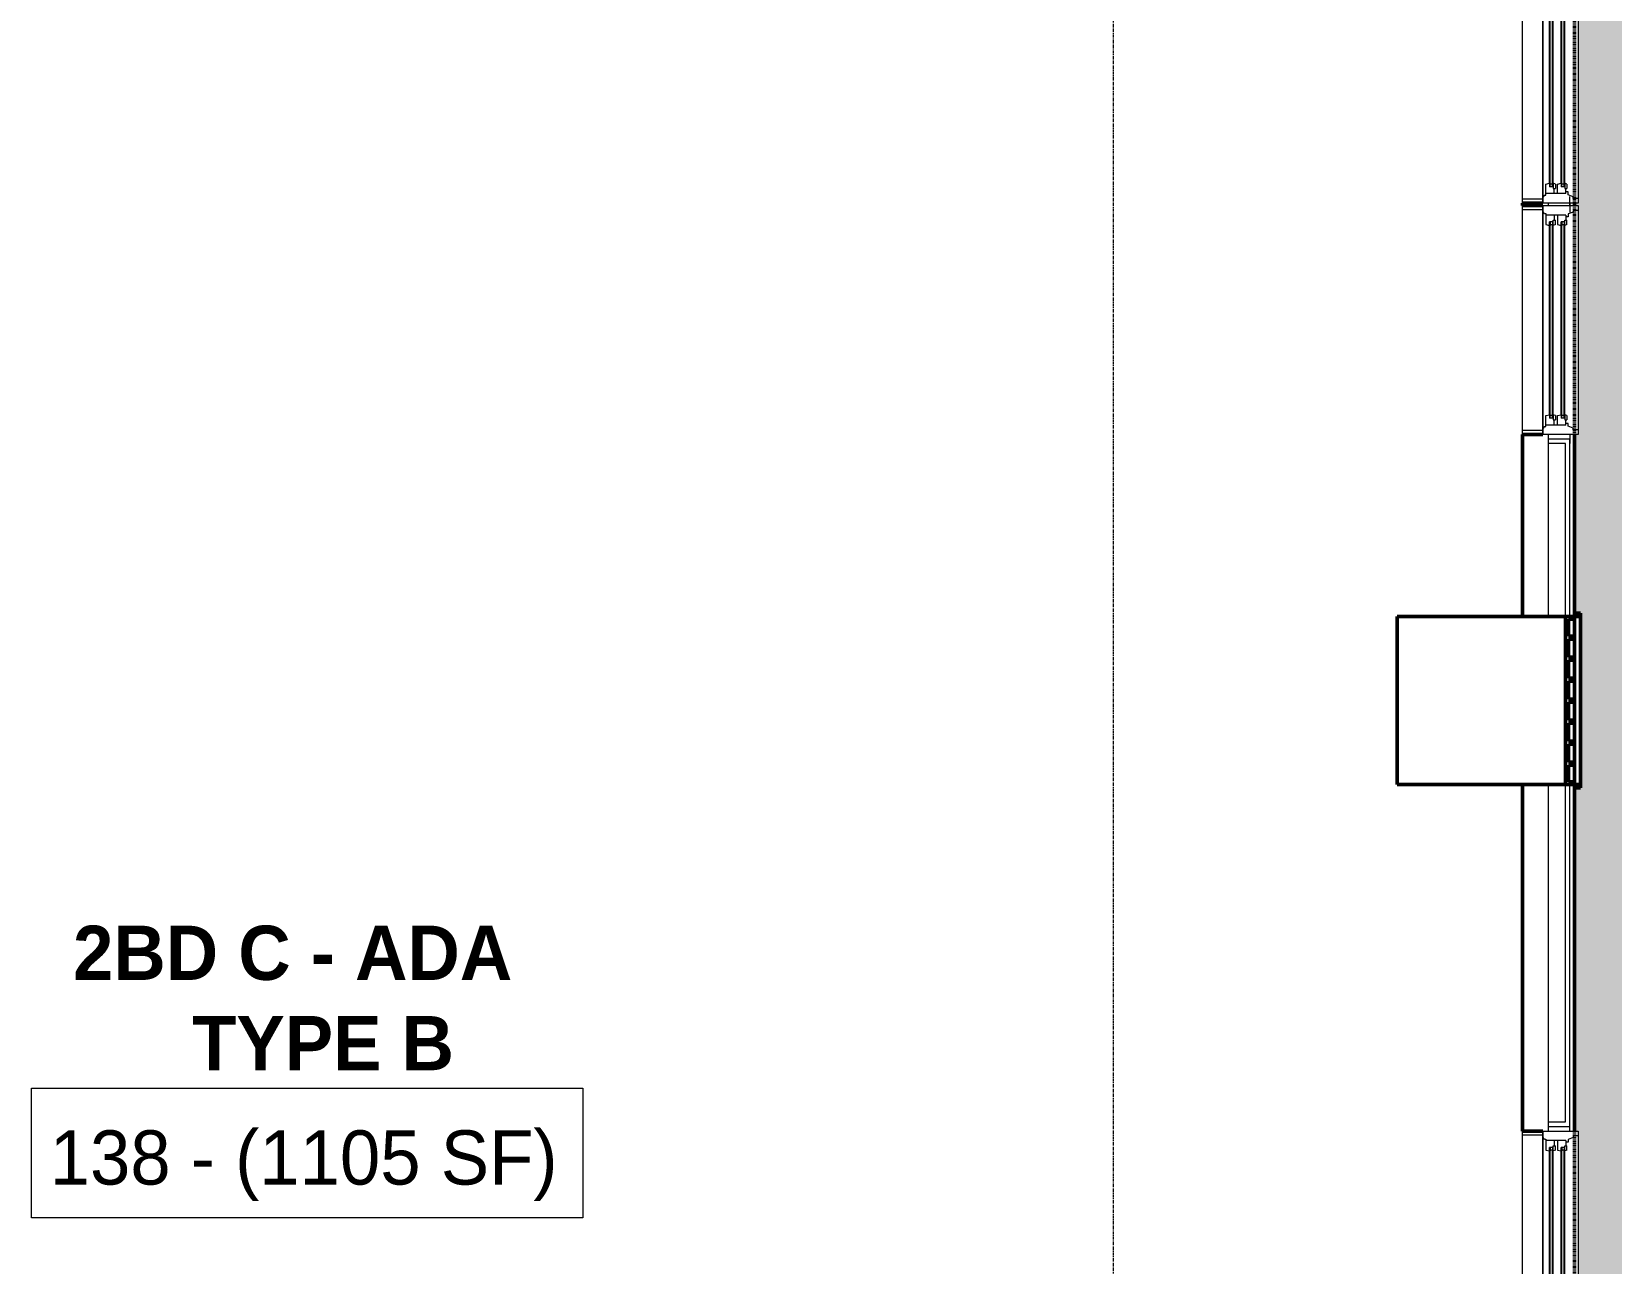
# Model space of a CAD drawing. Header units: inches. Extents: x -4235 to -464, y 9706 to 12463.
# Drawn here: x -2352.8 to -2090.7, y 10182.2 to 10386.7 of the extents above; entities that cross this region are included whole.
import ezdxf

# ---------------------------------------------------------------- set-up
doc = ezdxf.new("R2010")
doc.units = ezdxf.units.IN
doc.header["$MEASUREMENT"] = 0
doc.linetypes.add('Dash 1_16_', pattern=[0.125, 0.0625, -0.0625])
doc.linetypes.add('Grid Line 1_2_', pattern=[0.875, 0.5, -0.125, 0.125, -0.125])
for name, color, linetype, lineweight in [('A-AREA-IDEN', 2, 'Continuous', 9), ('A-FLOR-PATT-2', 9, 'Continuous', 9), ('A-GENM', 5, 'Continuous', 9), ('A-GENM-3', 5, 'Continuous', 50), ('A-GLAZ-1', 151, 'Continuous', 9), ('A-GLAZ-2', 151, 'Continuous', 20), ('A-WALL-5', 113, 'Continuous', 50), ('A-WALL-6', 113, 'Continuous', 9), ('C-PROP-LINE-1', 91, 'Dash 1_16_', 50), ('S-GRID-1', 1, 'Grid Line 1_2_', 9)]:
    doc.layers.add(name, color=color, linetype=linetype, lineweight=lineweight)
doc.styles.add('Century Gothic', font='ufonts.com_century-gothic.ttf', dxfattribs={"height": 9})
doc.styles.add('Century Gothic_B', font='GOTHICB.TTF', dxfattribs={"height": 9})

# ---------------------------------------------------------------- blocks, each defined once
blk = doc.blocks.new('Window-Double_Hung-Andersen-400_Series-Tilt_Wash - DOUBLE HUNG - COTTAGE - 1ST FLOOR-2889437-BACKGROUND - 1ST FLOOR')
at = {"layer": 'A-GLAZ-1'}
for p, q in [((-18.95, 4.31), (18.95, 4.31)), ((-18.95, 0.94), (-18.95, 4.31)), ((-18.32, 0.94), (-18.32, 4.31)), ((18.32, 0.94), (18.32, 4.31)), ((18.95, 4.31), (18.95, 0.94)), ((18.95, 0.94), (-18.95, 0.94)), ((-16.29, -0.31), (-15.7, -0.31)), ((-16.29, -0.69), (-15.7, -0.69)), ((-16.29, -2.25), (-15.7, -2.25)), ((-15.82, -0.69), (-15.82, -0.31)), ((-15.82, -2.63), (-15.82, -2.25)), ((-15.7, -0.19), (15.7, -0.19)), ((-15.7, -0.31), (15.7, -0.31)), ((-15.7, -0.69), (15.7, -0.69)), ((-15.7, -0.81), (15.7, -0.81)), ((-15.7, -2.13), (15.7, -2.13)), ((-15.7, -2.25), (15.7, -2.25)), ((16.29, -0.31), (15.7, -0.31)), ((16.29, -0.69), (15.7, -0.69)), ((16.29, -2.25), (15.7, -2.25)), ((15.82, -0.69), (15.82, -0.31)), ((15.82, -2.63), (15.82, -2.25)), ((-16.29, -2.63), (-15.7, -2.63)), ((-15.7, -2.63), (15.7, -2.63)), ((-15.7, -2.75), (15.7, -2.75)), ((16.29, -2.63), (15.7, -2.63))]:
    blk.add_line(p, q, dxfattribs=at)
at = {"layer": 'A-GLAZ-2'}
for p, q in [((-19.01, 0.94), (19.01, 0.94)), ((-19.01, -4.94), (-19.01, 0.94)), ((-17.67, 0.66), (-18, 0.94)), ((-17.67, 0.66), (-17.67, 0.44)), ((-17.67, 0.44), (-15.86, 0.44)), ((-17.42, -2.87), (-17.42, 0.44)), ((-15.86, 0.44), (-15.7, -0.19)), ((15.86, 0.44), (15.7, -0.19)), ((17.67, 0.44), (15.86, 0.44)), ((17.42, -2.87), (17.42, 0.44)), ((17.67, 0.66), (18, 0.94)), ((17.67, 0.66), (17.67, 0.44)), ((19.01, 0.94), (19.01, -4.94)), ((-17.42, -0.94), (-16.57, -0.94)), ((-17.42, -1.5), (-15.86, -1.5)), ((-16.57, -0.81), (-16.57, -1.16)), ((-15.7, -0.81), (-16.57, -0.81)), ((-15.86, -1.16), (-16.57, -1.16)), ((-16.29, -0.81), (-16.29, -0.19)), ((-15.7, -0.19), (-16.29, -0.19)), ((-16.29, -2.75), (-16.29, -2.13)), ((-15.7, -2.13), (-16.29, -2.13)), ((-15.86, -1.16), (-15.7, -0.81)), ((-15.86, -1.5), (-15.7, -2.13)), ((15.7, -0.19), (16.29, -0.19)), ((15.86, -1.16), (15.7, -0.81)), ((15.7, -0.81), (16.57, -0.81)), ((15.86, -1.5), (15.7, -2.13)), ((15.7, -2.13), (16.29, -2.13)), ((15.86, -1.16), (16.57, -1.16)), ((17.42, -1.5), (15.86, -1.5)), ((16.29, -0.81), (16.29, -0.19)), ((16.29, -2.75), (16.29, -2.13)), ((16.57, -0.81), (16.57, -1.16)), ((17.42, -0.94), (16.57, -0.94)), ((-19.01, -3.56), (-20.51, -3.56)), ((19.01, -4.94), (-19.01, -4.94)), ((-18.2, -4.13), (-17.92, -4.13)), ((-18.2, -4.94), (-18.2, -4.13)), ((-17.92, -4.13), (-17.61, -3.31)), ((-17.61, -3.31), (-17.14, -3.31)), ((-17.42, -2.87), (-16.57, -2.87)), ((-17.14, -3.31), (-17.14, -2.87)), ((-16.57, -2.75), (-16.57, -3.09)), ((-15.7, -2.75), (-16.57, -2.75)), ((-15.86, -3.09), (-16.57, -3.09)), ((-15.86, -3.09), (-15.7, -2.75)), ((15.86, -3.09), (15.7, -2.75)), ((15.7, -2.75), (16.57, -2.75)), ((15.86, -3.09), (16.57, -3.09)), ((16.57, -2.75), (16.57, -3.09)), ((17.42, -2.87), (16.57, -2.87)), ((17.14, -3.31), (17.14, -2.87)), ((17.61, -3.31), (17.14, -3.31)), ((17.92, -4.13), (17.61, -3.31)), ((18.2, -4.13), (17.92, -4.13)), ((18.2, -4.94), (18.2, -4.13)), ((19.01, -3.56), (20.51, -3.56))]:
    blk.add_line(p, q, dxfattribs=at)
blk = doc.blocks.new('V-Series_EWC4_SPVU_RFA_2015 - 1ST FLOOR-2484708-BACKGROUND - 1ST FLOOR')
at = {"layer": 'A-GENM-3'}
for p, q in [((-3131.77, 12090.69), (-3132.33, 12090.69)), ((-3132.33, 12090.69), (-3132.33, 12089.69)), ((-3132.33, 12089.69), (-3131.77, 12089.69)), ((-3103.89, 12090.69), (-3131.77, 12090.69)), ((-3131.77, 12090.69), (-3131.77, 12089.69)), ((-3131.77, 12089.69), (-3131.77, 12090.69)), ((-3131.77, 12089.69), (-3103.89, 12089.69)), ((-3131.77, 12089.69), (-3131.77, 12060.25)), ((-3131.33, 12089.69), (-3131.77, 12089.69)), ((-3131.33, 12088.69), (-3131.33, 12089.69)), ((-3128.53, 12088.69), (-3131.33, 12088.69)), ((-3128.03, 12089.69), (-3128.53, 12089.69)), ((-3128.53, 12089.69), (-3128.53, 12088.69)), ((-3128.03, 12088.69), (-3128.03, 12089.69)), ((-3125.05, 12088.69), (-3128.03, 12088.69)), ((-3124.55, 12089.69), (-3125.05, 12089.69)), ((-3125.05, 12089.69), (-3125.05, 12088.69)), ((-3124.55, 12088.69), (-3124.55, 12089.69)), ((-3121.57, 12088.69), (-3124.55, 12088.69)), ((-3121.07, 12089.69), (-3121.57, 12089.69)), ((-3121.57, 12089.69), (-3121.57, 12088.69)), ((-3121.07, 12088.69), (-3121.07, 12089.69)), ((-3118.08, 12088.69), (-3121.07, 12088.69)), ((-3117.58, 12089.69), (-3118.08, 12089.69)), ((-3118.08, 12089.69), (-3118.08, 12088.69)), ((-3117.58, 12088.69), (-3117.58, 12089.69)), ((-3114.6, 12088.69), (-3117.58, 12088.69)), ((-3114.1, 12089.69), (-3114.6, 12089.69)), ((-3114.6, 12089.69), (-3114.6, 12088.69)), ((-3114.1, 12088.69), (-3114.1, 12089.69)), ((-3111.11, 12088.69), (-3114.1, 12088.69)), ((-3110.61, 12089.69), (-3111.11, 12089.69)), ((-3111.11, 12089.69), (-3111.11, 12088.69)), ((-3110.61, 12088.69), (-3110.61, 12089.69)), ((-3107.63, 12088.69), (-3110.61, 12088.69)), ((-3107.13, 12089.69), (-3107.63, 12089.69)), ((-3107.63, 12089.69), (-3107.63, 12088.69)), ((-3107.13, 12088.69), (-3107.13, 12089.69)), ((-3104.33, 12088.69), (-3107.13, 12088.69)), ((-3103.89, 12089.69), (-3104.33, 12089.69)), ((-3104.33, 12089.69), (-3104.33, 12088.69)), ((-3103.89, 12089.69), (-3103.89, 12090.69)), ((-3103.33, 12090.69), (-3103.89, 12090.69)), ((-3103.89, 12090.69), (-3103.89, 12089.69)), ((-3103.89, 12089.69), (-3103.33, 12089.69)), ((-3103.89, 12060.25), (-3103.89, 12089.69)), ((-3103.33, 12089.69), (-3103.33, 12090.69)), ((-3131.77, 12060.25), (-3103.89, 12060.25))]:
    blk.add_line(p, q, dxfattribs=at)
blk = doc.blocks.new('Family - ___-2835903-BACKGROUND - 1ST FLOOR')
at = {"layer": 'C-PROP-LINE-1'}
blk.add_line((-2096.82, 10009.09), (-2096.82, 10822.49), dxfattribs=at)

msp = doc.modelspace()

# ---------------------------------------------------------------- hatches: boundary and pattern name
at = {"layer": 'A-FLOR-PATT-2'}
h = msp.add_hatch(dxfattribs=at)
h.set_pattern_fill('FP_2', color=256, style=0, pattern_type=2)
h.set_pattern_definition([(0, (0, 0), (15.36, 3.84), [1.267, -10.253, 1.267, -10.253, -61.44]), (0, (0, 0), (15.36, 3.84), [-23.04, 1.267, -21.773, 1.267, -10.253, -26.88]), (0, (0, 0), (15.36, 3.84), [-57.6, 1.267, -6.413, 1.267, -17.933]), (120, (5.76, 1.92), (-11.0055376, 11.3821502), [1.267, -10.253, 1.267, -10.253, -61.44]), (120, (5.76, 1.92), (-11.0055376, 11.3821502), [-23.04, 1.267, -21.773, 1.267, -10.253, -26.88]), (120, (5.76, 1.92), (-11.0055376, 11.3821502), [-57.6, 1.267, -6.413, 1.267, -17.933]), (240, (7.68, 9.6), (-4.3544624, -15.2221502), [1.267, -10.253, 1.267, -10.253, -61.44]), (240, (7.68, 9.6), (-4.3544624, -15.2221502), [-23.04, 1.267, -21.773, 1.267, -10.253, -26.88]), (240, (7.68, 9.6), (-4.3544624, -15.2221502), [-57.6, 1.267, -6.413, 1.267, -17.933])])
h.paths.add_polyline_path([(-1941.32, 10011.59), (-1941.32, 10819.99), (-2096.82, 10819.99), (-2096.82, 10780.21), (-2096.2, 10780.21), (-2096.2, 10742.19), (-2096.82, 10742.19), (-2096.82, 10703.41), (-2096.2, 10703.41), (-2096.2, 10665.39), (-2096.82, 10665.39), (-2096.82, 10665.01), (-2096.2, 10665.01), (-2096.2, 10626.99), (-2096.82, 10626.99), (-2096.82, 10571.43), (-2095.82, 10571.43), (-2095.82, 10542.43), (-2096.82, 10542.43), (-2096.82, 10511.41), (-2096.2, 10511.41), (-2096.2, 10473.39), (-2096.82, 10473.39), (-2096.82, 10396.21), (-2096.2, 10396.21), (-2096.2, 10358.19), (-2096.82, 10358.19), (-2096.82, 10357.81), (-2096.2, 10357.81), (-2096.2, 10319.79), (-2096.82, 10319.79), (-2096.82, 10290.15), (-2095.82, 10290.15), (-2095.82, 10261.15), (-2096.82, 10261.15), (-2096.82, 10204.21), (-2096.2, 10204.21), (-2096.2, 10166.19), (-2096.82, 10166.19), (-2096.82, 10165.81), (-2096.2, 10165.81), (-2096.2, 10127.79), (-2096.82, 10127.79), (-2096.82, 10127.41), (-2096.2, 10127.41), (-2096.2, 10089.39), (-2096.82, 10089.39), (-2096.82, 10011.59), (-1958.62, 10011.59)], flags=0)

# ---------------------------------------------------------------- linework, layer by layer
at = {"layer": 'A-AREA-IDEN', "flags": 128}
msp.add_lwpolyline([(-2352.85, 10211.32), (-2261.36, 10211.32), (-2261.36, 10189.82), (-2352.85, 10189.82)], close=True, dxfattribs=at)
at = {"layer": 'A-WALL-5'}
for p, q in [((-2102.07, 10358.19), (-2105.45, 10358.19)), ((-2105.45, 10358.19), (-2105.45, 10357.81)), ((-2105.45, 10357.81), (-2102.07, 10357.81)), ((-2096.82, 10357.81), (-2096.82, 10358.19)), ((-2102.07, 10319.79), (-2105.45, 10319.79)), ((-2105.45, 10319.79), (-2105.45, 10289.59)), ((-2096.82, 10204.21), (-2096.82, 10319.79)), ((-2105.45, 10289.59), (-2098.32, 10289.59)), ((-2098.32, 10289.59), (-2098.32, 10261.71)), ((-2098.32, 10261.71), (-2105.45, 10261.71)), ((-2105.45, 10261.71), (-2105.45, 10204.21)), ((-2105.45, 10204.21), (-2102.07, 10204.21))]:
    msp.add_line(p, q, dxfattribs=at)
at = {"layer": 'A-WALL-6'}
for p, q in [((-2105.45, 10358.19), (-2105.45, 10358.25)), ((-2105.45, 10357.75), (-2105.45, 10357.81)), ((-2101.14, 10357.81), (-2101.14, 10358.19)), ((-2105.45, 10319.79), (-2105.45, 10319.85)), ((-2101.14, 10289.59), (-2101.14, 10319.79)), ((-2097.57, 10319.04), (-2101.14, 10319.04)), ((-2097.57, 10204.96), (-2097.57, 10319.04)), ((-2098.32, 10318.29), (-2101.14, 10318.29)), ((-2098.32, 10289.59), (-2098.32, 10318.29)), ((-2101.14, 10204.21), (-2101.14, 10261.71)), ((-2098.32, 10205.71), (-2098.32, 10261.71)), ((-2105.45, 10204.15), (-2105.45, 10204.21)), ((-2101.14, 10205.71), (-2098.32, 10205.71)), ((-2101.14, 10204.96), (-2097.57, 10204.96))]:
    msp.add_line(p, q, dxfattribs=at)
at = {"layer": 'S-GRID-1'}
msp.add_line((-2173.32, 9836.18), (-2173.32, 12413.74), dxfattribs=at)

# ---------------------------------------------------------------- block references
at = {"layer": 'A-GENM', "rotation": 269.9999999999999}
msp.add_blockref('V-Series_EWC4_SPVU_RFA_2015 - 1ST FLOOR-2484708-BACKGROUND - 1ST FLOOR', (-14186.51, 7157.82), dxfattribs=at)
at = {"layer": 'A-GLAZ-1', "rotation": 89.99999999999882}
for p in [(-2101.14, 10377.2), (-2101.14, 10338.8), (-2101.14, 10185.2)]:
    msp.add_blockref('Window-Double_Hung-Andersen-400_Series-Tilt_Wash - DOUBLE HUNG - COTTAGE - 1ST FLOOR-2889437-BACKGROUND - 1ST FLOOR', p, dxfattribs=at)
at = {"layer": 'C-PROP-LINE-1'}
msp.add_blockref('Family - ___-2835903-BACKGROUND - 1ST FLOOR', (0, 0), dxfattribs=at)

# ---------------------------------------------------------------- texts
at = {"layer": 'A-AREA-IDEN', "char_height": 9, "attachment_point": 1}
for s, insert, width, style in [('2BD C - ADA', (-2345.97, 10238.29), 93.93, 'Century Gothic_B'), ('TYPE B', (-2326.22, 10223.29), 46.359, 'Century Gothic_B'), ('138 - (1105 SF)', (-2349.85, 10204.32), 103.323, 'Century Gothic')]:
    msp.add_mtext(s, dxfattribs=dict(at, insert=insert, width=width, style=style))

doc.saveas('drawing.dxf')
